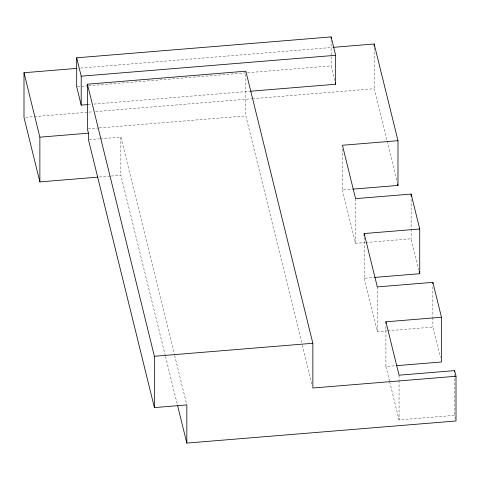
<?xml version="1.0" encoding="UTF-8"?>
<svg xmlns="http://www.w3.org/2000/svg" width="480" height="480" viewBox="0 0 480 480"><rect width="100%" height="100%" fill="white"/><g stroke="black" fill="none" stroke-linecap="round" stroke-linejoin="round"><path stroke-width="0.36" stroke-dasharray="2.4 1.8" d="M80.742 68.07L332.358 47.418M77.424 86.688L87.87 85.83M88.614 85.77L246.81 72.786M247.554 72.72L331.128 65.862L334.782 80.706M87.918 104.58L90.906 104.334M93.888 104.088L249.84 91.284M25.494 117.336L33.708 116.664M34.452 116.604L92.688 111.822M95.676 111.576L251.724 98.766M252.468 98.706L374.166 88.716L386.886 140.346M88.14 128.85L98.604 127.992M99.354 127.932L245.838 115.908L302.106 344.352M89.178 139.692L99.498 138.846M100.236 138.786L120.87 137.094L174.462 354.708M99.318 177.012L110.466 176.1M111.21 176.04L120.87 175.242L165.324 355.74M342.432 148.992L342.432 189.99L352.062 189.204M342.432 189.99L355.572 243.366L365.202 242.574M365.946 242.514L411.132 238.806L418.83 270.072M364.17 237.264L364.17 278.268L373.8 277.476M364.17 278.268L377.316 331.638L386.946 330.852M387.684 330.786L432.87 327.078L440.394 357.618M385.908 326.28L385.908 366.54L396.282 365.688M389.64 381.684L399.054 419.916L454.614 415.35L455.478 418.872M387.06 141.072L397.272 182.526M385.908 366.54L389.46 380.964M302.28 345.078L311.958 384.366M174.642 355.44L186.834 404.928M165.504 356.472L177.33 404.508M454.614 374.352L454.614 415.35M432.87 286.824L432.87 316.644M432.87 317.388L432.87 327.078M411.132 199.296L411.132 228.366M411.132 229.116L411.132 238.806M399.054 375.186L399.054 379.656M399.054 380.4L399.054 419.916M377.316 286.908L377.316 331.638M374.166 47.712L374.166 88.716M355.572 198.636L355.572 243.366M331.128 39.888L331.128 65.862M245.838 74.16L245.838 115.908M120.87 137.094L120.87 175.242"/><path stroke-width="0.72" d="M87.918 104.58L81.204 105.132L76.68 86.748L76.68 57.81L331.128 36.918L335.652 55.302L335.652 84.24L250.59 91.224M97.83 177.138L39.87 181.896L24 117.462L24 72.732L77.01 68.376M333.102 47.358L374.166 43.986L397.986 140.7L397.986 185.43L352.8 189.144M76.68 57.81L81.204 76.188L335.652 55.302M186.834 443.082L186.834 404.928L154.404 407.592L88.446 139.752L88.446 133.176L87.396 128.916L87.396 84.186L245.838 71.178L312.852 343.272L312.852 388.008L456 376.254L456 420.984L186.834 443.082L177.51 405.234M24 72.732L39.87 137.166L88.446 133.176M397.986 140.7L342.432 145.26L355.572 198.636L411.132 194.076L419.73 228.978L419.73 273.708L374.538 277.416M364.17 235.77L364.17 233.538L419.73 228.978M396.282 365.688L441.468 361.98L441.468 317.25L432.87 282.348L377.316 286.908L364.17 233.538M385.908 323.298L385.908 321.81L441.468 317.25M87.396 84.186L154.404 356.28L312.852 343.272M456 376.254L454.614 370.62L399.054 375.186L385.908 321.81M397.632 183.978L397.986 185.43M419.19 271.524L419.73 273.708M335.304 82.83L335.652 84.24M454.614 370.62L454.614 372.114M432.87 282.348L432.87 283.842M411.132 194.076L411.132 196.314M374.166 43.986L374.166 46.218M331.128 36.918L331.128 38.406M154.404 356.28L154.404 407.592M81.204 76.188L81.204 105.132M39.87 137.166L39.87 181.896"/></g></svg>
